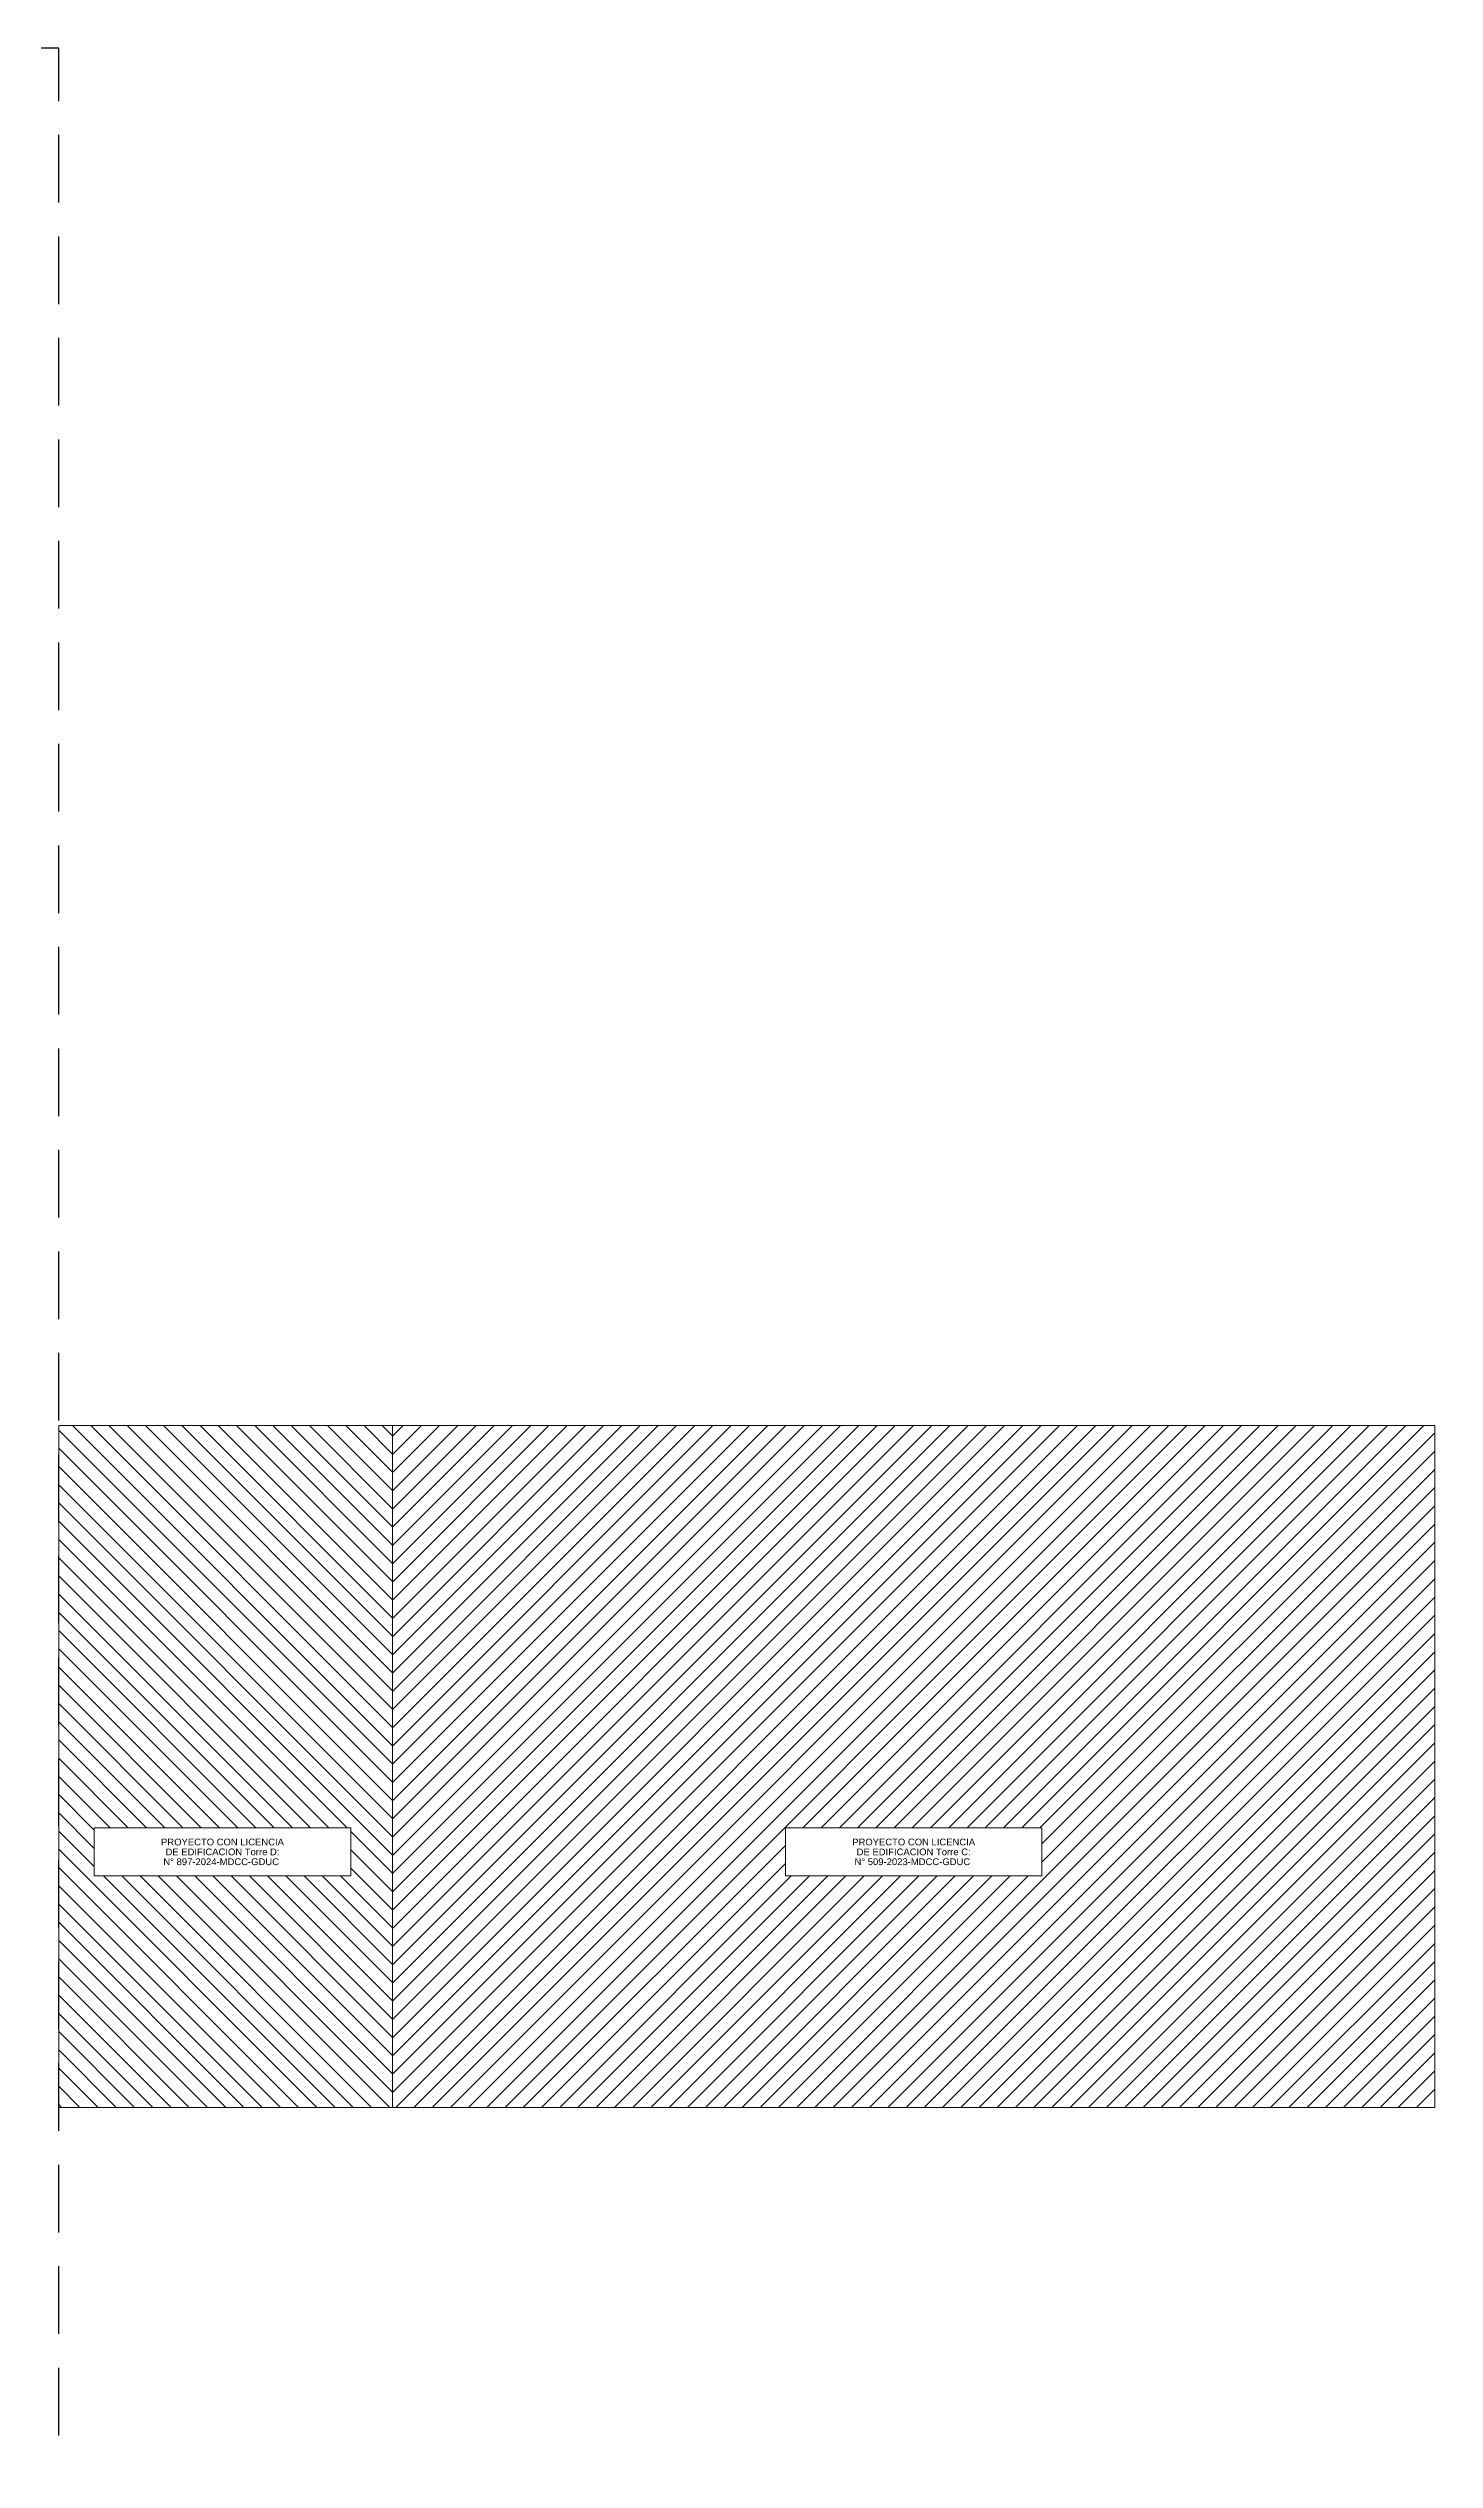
# Model space of a CAD drawing. Header units: millimetres. Extents: x 226245 to 226466, y 8188089 to 8188267.
# Drawn here: x 226414.9 to 226466.1, y 8188178.1 to 8188267.2 of the extents above; entities that cross this region are included whole.
import ezdxf
from ezdxf.enums import TextEntityAlignment as Align

# ---------------------------------------------------------------- set-up
doc = ezdxf.new("R2010")
doc.units = ezdxf.units.MM
doc.linetypes.add('DASHED', pattern=[0.75, 0.5, -0.25])
doc.layers.add('00_GRUPO3S', color=7, linetype='DASHED')
doc.layers.add('MQ.TEXTOS GENERALES', color=7, linetype='Continuous', lineweight=30)
doc.styles.get("Standard").update_dxf_attribs({"font": 'arial.ttf'})

msp = doc.modelspace()

# ---------------------------------------------------------------- hatches: boundary and pattern name
at = {"lineweight": 0}
h = msp.add_hatch(dxfattribs=at)
h.set_pattern_fill('ANSI31', color=8, scale=0.15, angle=90)
h.set_pattern_definition([(135, (223333.8228, 8186568.11445), (-0.336759605, -0.336759605), [])])
h.paths.add_polyline_path([(226415.272, 8188191.089), (226427.607, 8188191.089), (226427.607, 8188216.283), (226415.272, 8188216.283)])
h.paths.add_polyline_path([(226426.065, 8188201.422), (226426.065, 8188199.643), (226416.583, 8188199.643), (226416.583, 8188201.422)], flags=16)
h.paths.add_polyline_path([(226419.074, 8188199.974), (226423.574, 8188199.974), (226423.574, 8188200.361), (226419.074, 8188200.361)], flags=8)
h.paths.add_polyline_path([(226419.154, 8188200.339), (226423.494, 8188200.339), (226423.494, 8188200.727), (226419.154, 8188200.727)], flags=8)
h.paths.add_polyline_path([(226418.989, 8188200.703), (226423.659, 8188200.703), (226423.659, 8188201.091), (226418.989, 8188201.091)], flags=8)
h = msp.add_hatch(dxfattribs=at)
h.set_pattern_fill('ANSI31', color=8, scale=0.15)
h.set_pattern_definition([(45, (223326.37503, 8186568.11445), (-0.336759605, 0.336759605), [])])
h.paths.add_polyline_path([(226466.117, 8188216.283), (226427.607, 8188216.283), (226427.607, 8188191.089), (226466.117, 8188191.089)])
h.paths.add_polyline_path([(226442.121, 8188201.422), (226451.603, 8188201.422), (226451.603, 8188199.643), (226442.121, 8188199.643)], flags=16)
h.paths.add_polyline_path([(226444.612, 8188199.973), (226449.112, 8188199.973), (226449.112, 8188200.361), (226444.612, 8188200.361)], flags=8)
h.paths.add_polyline_path([(226444.692, 8188200.339), (226449.032, 8188200.339), (226449.032, 8188200.727), (226444.692, 8188200.727)], flags=8)
h.paths.add_polyline_path([(226444.526, 8188200.703), (226449.197, 8188200.703), (226449.197, 8188201.091), (226444.526, 8188201.091)], flags=8)

# ---------------------------------------------------------------- linework, layer by layer
at = {"color": 8, "lineweight": 0}
for points in [[(226415.272, 8188216.283), (226427.607, 8188216.283), (226427.607, 8188191.089), (226415.272, 8188191.089)], [(226427.607, 8188216.283), (226466.117, 8188216.283), (226466.117, 8188191.089), (226427.607, 8188191.089)], [(226416.583, 8188201.422), (226426.065, 8188201.422), (226426.065, 8188199.643), (226416.583, 8188199.643)], [(226442.121, 8188201.422), (226451.603, 8188201.422), (226451.603, 8188199.643), (226442.121, 8188199.643)]]:
    msp.add_lwpolyline(points, close=True, dxfattribs=at)
at = {"layer": '00_GRUPO3S', "color": 2, "ltscale": 5}
msp.add_lwpolyline([(226415.272, 8188267.174), (226388.492, 8188267.174), (226388.492, 8188088.97), (226415.272, 8188088.97)], close=True, dxfattribs=at)

# ---------------------------------------------------------------- texts
at = {"layer": 'MQ.TEXTOS GENERALES'}
for s, p in [('PROYECTO CON LICENCIA', (226421.324, 8188200.897)), ('PROYECTO CON LICENCIA', (226446.862, 8188200.897)), ('N° 897-2024-MDCC-GDUC ', (226421.324, 8188200.168)), ('DE EDIFICACION Torre D:', (226421.324, 8188200.532)), ('N° 509-2023-MDCC-GDUC ', (226446.862, 8188200.168)), ('DE EDIFICACION Torre C:', (226446.862, 8188200.532))]:
    msp.add_text(s, height=0.25, dxfattribs=at).set_placement(p, align=Align.MIDDLE_CENTER)

doc.saveas('drawing.dxf')
